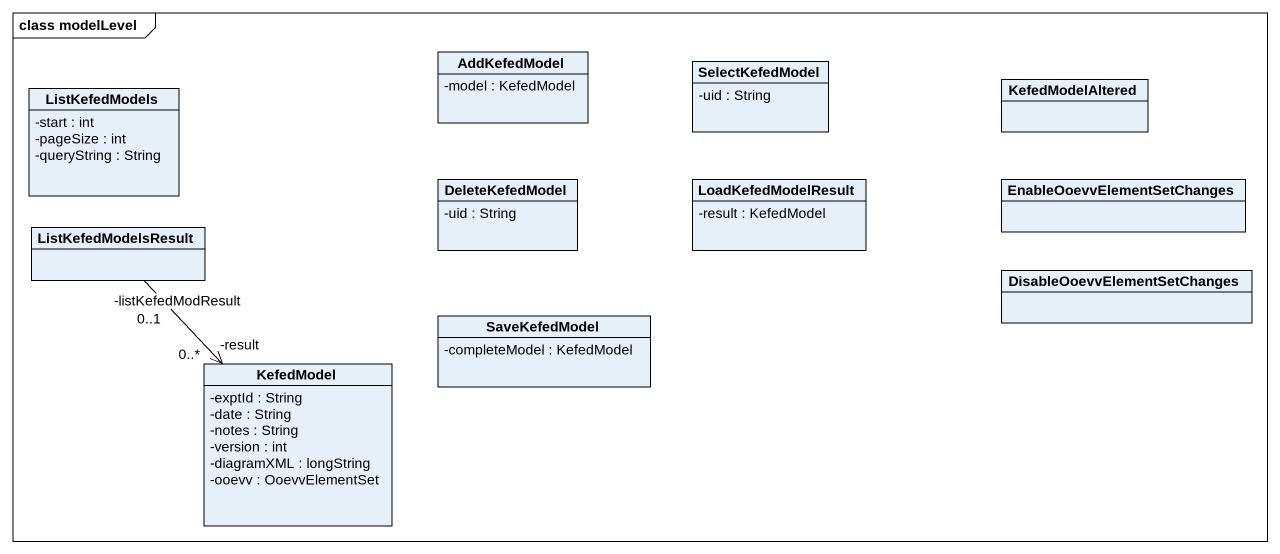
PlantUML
@startuml
mainframe class modelLevel
hide circle
hide empty members
skinparam classAttributeIconSize 0
class AddKefedModel {
  -model : KefedModel
}
class SelectKefedModel {
  -uid : String
}
class KefedModelAltered
class ListKefedModels {
  -start : int
  -pageSize : int
  -queryString : String
}
class DeleteKefedModel {
  -uid : String
}
class LoadKefedModelResult {
  -result : KefedModel
}
class EnableOoevvElementSetChanges
class ListKefedModelsResult
class SaveKefedModel {
  -completeModel : KefedModel
}
class "DisableOoevvElementSetChanges" as DisableOoevvElementSetChange
class KefedModel {
  -exptId : String
  -date : String
  -notes : String
  -version : int
  -diagramXML : longString
  -ooevv : OoevvElementSet
}
ListKefedModelsResult "-listKefedModResult\n0..1" --> "-result\n0..*" KefedModel
@enduml
